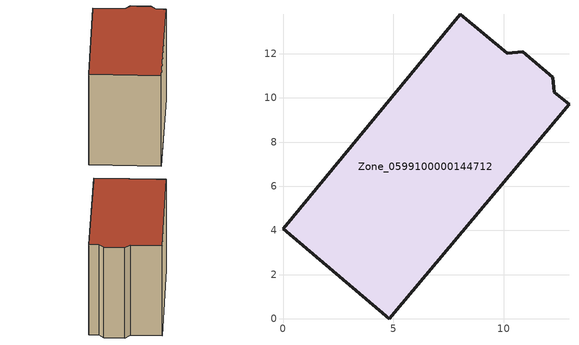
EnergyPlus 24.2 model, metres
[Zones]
Zone_0599100000144712
 floor ground (C_G): 0,4.06 8.03,13.78 10.15,12.01 10.86,12.09 12.22,10.92 12.28,10.25 12.95,9.7 4.81,0 z0
 wall outside (C_F): 4.81,0 12.95,9.7 12.28,10.25 12.22,10.92 10.86,12.09 10.15,12.01 8.03,13.78 0,4.06 4.81,0 z0:8.81
 roof outside (C_R): 8.03,13.78 0,4.06 4.81,0 12.95,9.7 12.28,10.25 12.22,10.92 10.86,12.09 10.15,12.01 z8.81
[BUILDING]
Pand.0599100000144712: North Axis=0; Terrain=City; Loads Convergence Tolerance Value=0.04; Temperature Convergence Tolerance Value=0.4; Solar Distribution=FullExterior; Maximum Number of Warmup Days=25; Minimum Number of Warmup Days=1
[Site:Location]
Rotterdam.The.Hague.AP_ZH_NLD Design_Conditions: Latitude=51.96; Longitude=4.45; Time Zone=1; Elevation=-4.5
[SITE:GROUNDTEMPERATURE:BUILDINGSURFACE]
18, 18, 18, 18, 18, 18, 18, 18, 18, 18, 18, 18
[MATERIAL] Thermal Absorptance=0.9; Solar Absorptance=0.7; Visible Absorptance=0.7
Name | Roughness | Thickness | Conductivity | Density | Specific Heat
G.TI.1946 | MediumSmooth | 0.15 | 1 | 540 | 1210
F.TI.1946 | Rough | 0.3 | 0.857143 | 1920 | 840
R.TI.1946 | MediumRough | 0.2 | 0.1 | 1500 | 1000
[CONSTRUCTION]
C_G: G.TI.1946
C_F: F.TI.1946
C_R: R.TI.1946
[ZONE]
Zone_0599100000144712: Type=1; Multiplier=1; Ceiling Height=Autocalculate; Volume=Autocalculate; Floor Area=autocalculate; Part of Total Floor Area=Yes
[ZONEINFILTRATION:DESIGNFLOWRATE]
Infil_Zone_0599100000144712: Zone or ZoneList or Space or SpaceList=Zone_0599100000144712; Schedule=AlwaysOn; Design Flow Rate Calculation Method=Flow/Area; Flow Rate per Floor Area=0.003; Constant Term Coefficient=1; Temperature Term Coefficient=0; Velocity Term Coefficient=0; Velocity Squared Term Coefficient=0
[HVACTEMPLATE:ZONE:IDEALLOADSAIRSYSTEM]
Zone_0599100000144712: Maximum Heating Supply Air Temperature=50; Minimum Cooling Supply Air Temperature=13; Maximum Heating Supply Air Humidity Ratio=0.0156; Minimum Cooling Supply Air Humidity Ratio=0.0077; Heating Limit=NoLimit; Cooling Limit=NoLimit; Dehumidification Control Type=ConstantSensibleHeatRatio; Cooling Sensible Heat Ratio=0.7; Dehumidification Setpoint=60; Humidification Control Type=None; Humidification Setpoint=30; Outdoor Air Method=None; Outdoor Air Flow Rate per Person=0.00944; Outdoor Air Flow Rate per Zone Floor Area=0; Outdoor Air Flow Rate per Zone=0; Demand Controlled Ventilation Type=None; Outdoor Air Economizer Type=NoEconomizer; Heat Recovery Type=None; Sensible Heat Recovery Effectiveness=0.7; Latent Heat Recovery Effectiveness=0.65
[ZONECONTROL:THERMOSTAT]
ThermostatControl_Zone_0599100000144712: Zone or ZoneList=Zone_0599100000144712; Control Type Schedule=DualSetpointControlType; Control 1=Thermostat_Zone_0599100000144712; Temperature Difference Between Cutout And Setpoint=0
[THERMOSTATSETPOINT:DUALSETPOINT]
Thermostat_Zone_0599100000144712: Heating Setpoint Temperature Schedule=HeatingSetpoint_Zone_0599100000144712; Cooling Setpoint Temperature Schedule=CoolingSetpoint_Zone_0599100000144712
[SCHEDULE:COMPACT]
HeatingSetpoint_Zone_0599100000144712: Through: 12/31, For: AllDays, Until: 24:00, 21
CoolingSetpoint_Zone_0599100000144712: Through: 12/31, For: AllDays, Until: 24:00, 24
DualSetpointControlType: Through: 12/31, For: AllDays, Until: 24:00, 4
AlwaysOn: Through: 12/31, For: AllDays, Until: 24:00, 1
